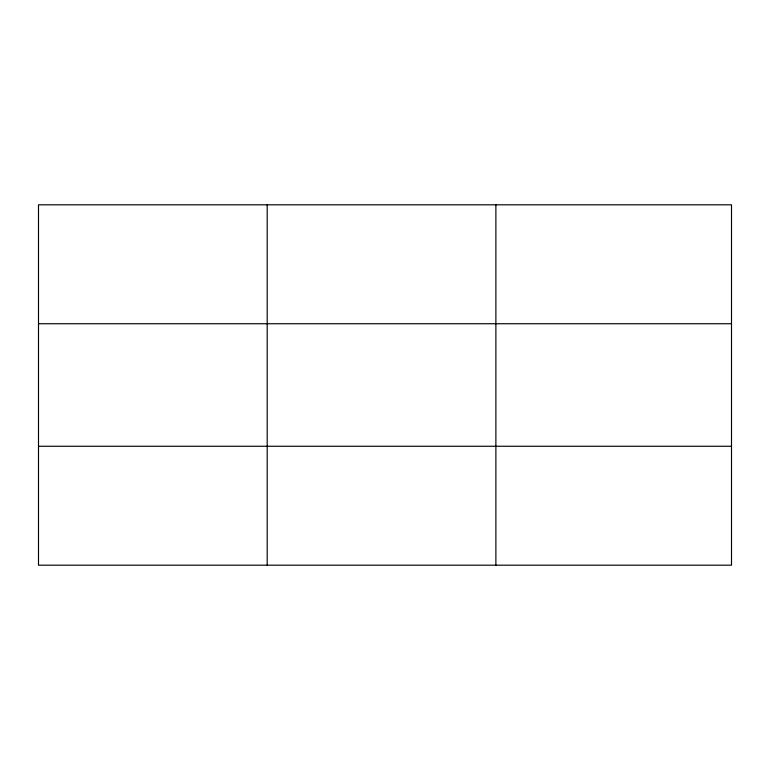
<?xml version="1.0" encoding="UTF-8"?>
<svg xmlns="http://www.w3.org/2000/svg" width="770" height="770" viewBox="0 0 770 770"><rect width="100%" height="100%" fill="white"/><g stroke="black" fill="none" stroke-linecap="round" stroke-linejoin="round"><path stroke-width="1.16" d="M267.19 565.19L267.19 204.81M495.88 565.19L495.88 204.81M38.5 323.737L731.5 323.737M38.5 446.263L731.5 446.263M731.5 553.303L731.5 565.19L38.5 565.19L38.5 204.81L731.5 204.81L731.5 553.303"/></g></svg>
